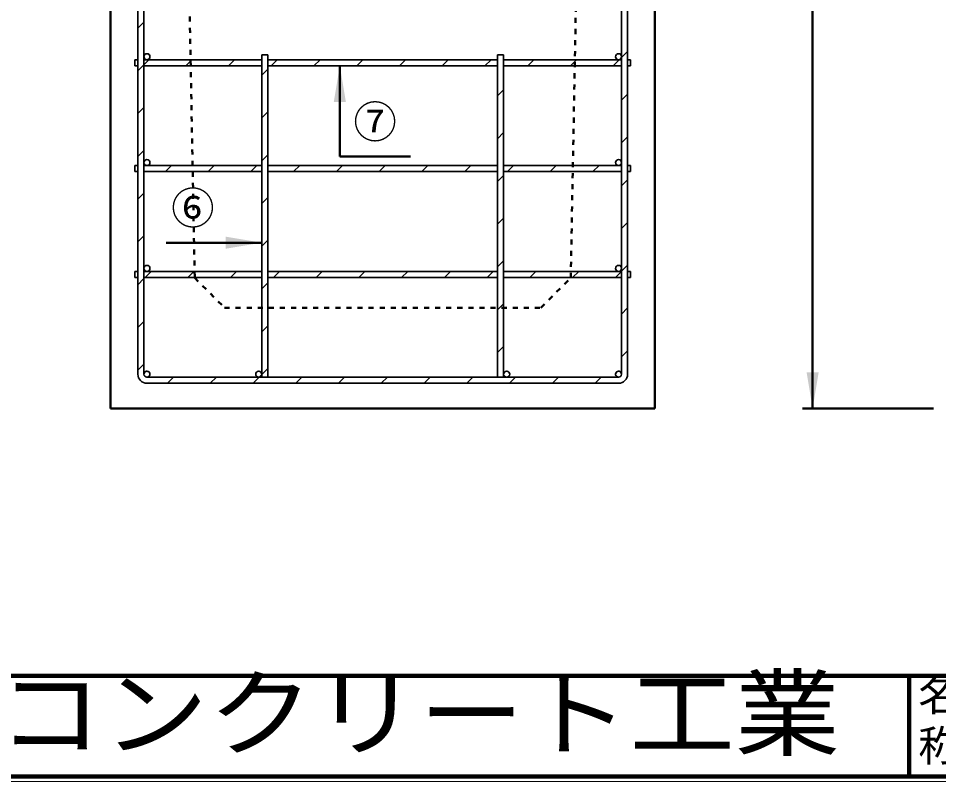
# Model space of a CAD drawing. Units: millimetres, scale not verified. Extents: x 100 to 4105, y 100 to 2870.
# Drawn here: x 1036 to 1949, y 100 to 857 of the extents above; entities that cross this region are included whole.
import ezdxf
from ezdxf.enums import TextEntityAlignment as Align

# ---------------------------------------------------------------- set-up
doc = ezdxf.new("R2010")
doc.units = ezdxf.units.MM
doc.header["$LTSCALE"] = 5
doc.linetypes.add('USER2', pattern=[2.2, 1, -1.2])
doc.layers.add('V-nasSTD', color=7, linetype='Continuous', lineweight=35)
doc.styles.add('ＭＳ ゴシック', font='')
doc.styles.get('ＭＳ ゴシック').set_extended_font_data('MS Gothic')

msp = doc.modelspace()

# ---------------------------------------------------------------- hatches: boundary and pattern name
at = {"layer": 'V-nasSTD'}
for points in [[(1360.962, 774.244), (1354.962, 810.244), (1348.962, 774.244)], [(1241.529, 628.736), (1277.529, 634.736), (1241.529, 640.736)], [(1818.106, 506.244), (1824.106, 470.244), (1830.106, 506.244)]]:
    msp.add_hatch(color=256, dxfattribs=at).paths.add_polyline_path(points)

# ---------------------------------------------------------------- linework, layer by layer
at = {"layer": 'V-nasSTD', "lineweight": 50}
for p, q in [((1824.106, 470.244), (1824.106, 1310.244)), ((1127.529, 470.244), (1127.529, 1298.244)), ((1667.529, 470.244), (1667.529, 1298.244)), ((1354.962, 720.244), (1354.962, 810.244)), ((1354.962, 720.244), (1424.962, 720.244)), ((1182.529, 634.736), (1277.529, 634.736)), ((1127.529, 470.244), (1667.529, 470.244)), ((1944.106, 470.244), (1814.106, 470.244))]:
    msp.add_line(p, q, dxfattribs=at)
at = {"layer": 'V-nasSTD'}
for p, q in [((1154.529, 504.244), (1154.529, 1288.244)), ((1154.529, 816.244), (1154.529, 1288.244)), ((1160.529, 504.244), (1160.529, 1288.244)), ((1634.529, 504.244), (1634.529, 1288.244)), ((1640.529, 504.244), (1640.529, 1288.244)), ((1640.529, 1288.244), (1640.529, 816.244)), ((1160.529, 924.244), (1160.529, 819.244)), ((1634.529, 819.244), (1634.529, 924.244)), ((1154.529, 847.61), (1160.529, 853.61)), ((1634.529, 818.493), (1640.529, 824.493)), ((1151.529, 816.244), (1151.529, 810.244)), ((1151.529, 816.244), (1154.529, 816.244)), ((1154.529, 816.244), (1151.529, 816.244)), ((1151.529, 816.244), (1151.529, 810.244)), ((1151.529, 810.244), (1151.529, 816.244)), ((1151.529, 816.244), (1154.529, 816.244)), ((1154.529, 805.184), (1165.59, 816.244)), ((1160.529, 816.244), (1160.529, 819.244)), ((1160.529, 819.244), (1160.529, 816.244)), ((1277.529, 816.244), (1160.529, 816.244)), ((1163.529, 816.244), (1160.529, 816.244)), ((1160.529, 816.244), (1163.529, 816.244)), ((1163.529, 816.244), (1277.529, 816.244)), ((1202.016, 810.244), (1208.016, 816.244)), ((1244.443, 810.244), (1250.443, 816.244)), ((1277.529, 501.244), (1277.529, 821.244)), ((1277.529, 821.244), (1283.529, 821.244)), ((1277.529, 816.244), (1277.529, 821.244)), ((1277.529, 821.244), (1283.529, 821.244)), ((1283.529, 501.244), (1283.529, 821.244)), ((1283.529, 821.244), (1283.529, 816.244)), ((1283.529, 816.244), (1511.529, 816.244)), ((1283.529, 816.244), (1511.529, 816.244)), ((1286.869, 810.244), (1292.869, 816.244)), ((1329.295, 810.244), (1335.295, 816.244)), ((1371.722, 810.244), (1377.722, 816.244)), ((1414.148, 810.244), (1420.148, 816.244)), ((1456.575, 810.244), (1462.575, 816.244)), ((1499.001, 810.244), (1505.001, 816.244)), ((1511.529, 501.244), (1511.529, 821.244)), ((1511.529, 821.244), (1517.529, 821.244)), ((1511.529, 816.244), (1511.529, 821.244)), ((1511.529, 821.244), (1517.529, 821.244)), ((1517.529, 501.244), (1517.529, 821.244)), ((1517.529, 821.244), (1517.529, 816.244)), ((1517.529, 816.244), (1634.529, 816.244)), ((1517.529, 816.244), (1631.529, 816.244)), ((1541.427, 810.244), (1547.427, 816.244)), ((1583.854, 810.244), (1589.854, 816.244)), ((1626.28, 810.244), (1632.28, 816.244)), ((1631.529, 816.244), (1634.529, 816.244)), ((1632.413, 816.378), (1634.396, 818.36)), ((1634.529, 816.244), (1634.529, 819.244)), ((1640.529, 816.244), (1643.529, 816.244)), ((1640.529, 816.244), (1640.529, 810.244)), ((1643.529, 816.244), (1643.529, 810.244)), ((1151.529, 810.244), (1154.529, 810.244)), ((1151.529, 810.244), (1154.529, 810.244)), ((1154.529, 810.244), (1151.529, 810.244)), ((1154.529, 711.244), (1154.529, 810.244)), ((1160.529, 810.244), (1277.529, 810.244)), ((1160.529, 810.244), (1277.529, 810.244)), ((1160.529, 714.244), (1160.529, 810.244)), ((1277.529, 810.244), (1277.529, 711.244)), ((1277.529, 800.905), (1283.529, 806.905)), ((1283.529, 810.244), (1511.529, 810.244)), ((1283.529, 810.244), (1511.529, 810.244)), ((1283.529, 711.244), (1283.529, 810.244)), ((1511.529, 810.244), (1511.529, 711.244)), ((1517.529, 810.244), (1634.529, 810.244)), ((1517.529, 711.244), (1517.529, 810.244)), ((1517.529, 810.244), (1634.529, 810.244)), ((1634.529, 810.244), (1634.529, 714.244)), ((1640.529, 810.244), (1643.529, 810.244)), ((1640.529, 810.244), (1640.529, 711.244)), ((1511.529, 780.346), (1517.529, 786.346)), ((1634.529, 776.067), (1640.529, 782.067)), ((1154.529, 762.757), (1160.529, 768.757)), ((1277.529, 758.478), (1283.529, 764.478)), ((1511.529, 737.92), (1517.529, 743.92)), ((1634.529, 733.641), (1640.529, 739.641)), ((1154.529, 720.331), (1160.529, 726.331)), ((1277.529, 716.052), (1283.529, 722.052)), ((1160.529, 711.244), (1160.529, 714.244)), ((1634.529, 714.244), (1634.529, 711.244)), ((1151.529, 711.244), (1151.529, 705.244)), ((1151.529, 711.244), (1154.529, 711.244)), ((1151.529, 705.244), (1151.529, 711.244)), ((1151.529, 711.244), (1154.529, 711.244)), ((1151.529, 705.244), (1154.529, 705.244)), ((1154.529, 705.244), (1151.529, 705.244)), ((1154.529, 606.244), (1154.529, 705.244)), ((1277.529, 711.244), (1160.529, 711.244)), ((1163.529, 711.244), (1160.529, 711.244)), ((1160.529, 705.244), (1277.529, 705.244)), ((1160.529, 705.244), (1277.529, 705.244)), ((1160.529, 609.244), (1160.529, 705.244)), ((1277.529, 711.244), (1163.529, 711.244)), ((1181.869, 705.244), (1187.869, 711.244)), ((1224.295, 705.244), (1230.295, 711.244)), ((1266.722, 705.244), (1272.722, 711.244)), ((1277.529, 705.244), (1277.529, 606.244)), ((1283.529, 711.244), (1511.529, 711.244)), ((1511.529, 711.244), (1283.529, 711.244)), ((1283.529, 705.244), (1511.529, 705.244)), ((1283.529, 705.244), (1511.529, 705.244)), ((1283.529, 606.244), (1283.529, 705.244)), ((1309.148, 705.244), (1315.148, 711.244)), ((1351.575, 705.244), (1357.575, 711.244)), ((1394.001, 705.244), (1400.001, 711.244)), ((1436.427, 705.244), (1442.427, 711.244)), ((1478.854, 705.244), (1484.854, 711.244)), ((1511.529, 705.244), (1511.529, 606.244)), ((1517.529, 711.244), (1634.529, 711.244)), ((1631.529, 711.244), (1517.529, 711.244)), ((1517.529, 705.244), (1634.529, 705.244)), ((1634.529, 705.244), (1517.529, 705.244)), ((1517.529, 705.244), (1517.529, 606.244)), ((1521.28, 705.244), (1527.28, 711.244)), ((1563.707, 705.244), (1569.707, 711.244)), ((1606.133, 705.244), (1612.133, 711.244)), ((1634.529, 711.244), (1631.529, 711.244)), ((1634.529, 609.244), (1634.529, 705.244)), ((1640.529, 711.244), (1643.529, 711.244)), ((1640.529, 711.244), (1640.529, 705.244)), ((1640.529, 705.244), (1643.529, 705.244)), ((1640.529, 705.244), (1640.529, 606.244)), ((1643.529, 711.244), (1643.529, 705.244)), ((1511.529, 695.493), (1517.529, 701.493)), ((1634.529, 691.214), (1640.529, 697.214)), ((1154.529, 677.905), (1160.529, 683.905)), ((1277.529, 673.625), (1283.529, 679.625)), ((1511.529, 653.067), (1517.529, 659.067)), ((1634.529, 648.788), (1640.529, 654.788)), ((1154.529, 635.478), (1160.529, 641.478)), ((1277.529, 631.199), (1283.529, 637.199)), ((1511.529, 610.641), (1517.529, 616.641)), ((1634.529, 606.361), (1640.529, 612.361)), ((1151.529, 606.244), (1151.529, 600.244)), ((1151.529, 606.244), (1154.529, 606.244)), ((1151.529, 600.244), (1151.529, 606.244)), ((1151.529, 606.244), (1154.529, 606.244)), ((1160.529, 609.244), (1160.529, 606.244)), ((1160.529, 606.244), (1160.529, 609.244)), ((1277.529, 606.244), (1160.529, 606.244)), ((1163.529, 606.244), (1160.529, 606.244)), ((1161.722, 600.244), (1167.722, 606.244)), ((1277.529, 606.244), (1163.529, 606.244)), ((1204.148, 600.244), (1210.148, 606.244)), ((1246.575, 600.244), (1252.575, 606.244)), ((1283.529, 606.244), (1511.529, 606.244)), ((1511.529, 606.244), (1283.529, 606.244)), ((1289.001, 600.244), (1295.001, 606.244)), ((1331.427, 600.244), (1337.427, 606.244)), ((1373.854, 600.244), (1379.854, 606.244)), ((1416.28, 600.244), (1422.28, 606.244)), ((1458.707, 600.244), (1464.707, 606.244)), ((1501.133, 600.244), (1507.133, 606.244)), ((1517.529, 606.244), (1634.529, 606.244)), ((1517.529, 606.244), (1631.529, 606.244)), ((1543.559, 600.244), (1549.559, 606.244)), ((1585.986, 600.244), (1591.986, 606.244)), ((1628.412, 600.244), (1634.412, 606.244)), ((1631.529, 606.244), (1634.529, 606.244)), ((1634.529, 606.244), (1634.529, 609.244)), ((1640.529, 606.244), (1643.529, 606.244)), ((1640.529, 606.244), (1640.529, 600.244)), ((1643.529, 606.244), (1643.529, 600.244)), ((1151.529, 600.244), (1154.529, 600.244)), ((1154.529, 600.244), (1151.529, 600.244)), ((1154.529, 504.244), (1154.529, 600.244)), ((1154.529, 593.052), (1160.529, 599.052)), ((1160.529, 600.244), (1277.529, 600.244)), ((1160.529, 600.244), (1277.529, 600.244)), ((1160.529, 504.244), (1160.529, 600.244)), ((1277.529, 600.244), (1277.529, 504.244)), ((1277.529, 588.773), (1283.529, 594.773)), ((1283.529, 600.244), (1511.529, 600.244)), ((1283.529, 600.244), (1511.529, 600.244)), ((1283.529, 501.244), (1283.529, 600.244)), ((1511.529, 600.244), (1511.529, 501.244)), ((1517.529, 600.244), (1634.529, 600.244)), ((1517.529, 504.244), (1517.529, 600.244)), ((1517.529, 600.244), (1634.529, 600.244)), ((1634.529, 600.244), (1634.529, 504.244)), ((1640.529, 600.244), (1643.529, 600.244)), ((1640.529, 600.244), (1640.529, 504.244)), ((1511.529, 568.214), (1517.529, 574.214)), ((1634.529, 563.935), (1640.529, 569.935)), ((1154.529, 550.625), (1160.529, 556.625)), ((1277.529, 546.346), (1283.529, 552.346)), ((1511.529, 525.788), (1517.529, 531.788)), ((1634.529, 521.508), (1640.529, 527.508)), ((1154.529, 508.199), (1160.529, 514.199)), ((1274.874, 501.264), (1277.509, 503.9)), ((1277.529, 503.92), (1283.529, 509.92)), ((1277.529, 504.244), (1277.529, 501.244)), ((1517.529, 501.244), (1517.529, 504.244)), ((1163.529, 501.244), (1631.529, 501.244)), ((1274.529, 501.244), (1163.529, 501.244)), ((1163.529, 495.244), (1631.529, 495.244)), ((1631.529, 495.244), (1163.529, 495.244)), ((1184.001, 495.244), (1190.001, 501.244)), ((1226.427, 495.244), (1232.427, 501.244)), ((1268.854, 495.244), (1274.854, 501.244)), ((1277.529, 501.244), (1274.529, 501.244)), ((1511.529, 501.244), (1283.529, 501.244)), ((1311.28, 495.244), (1317.28, 501.244)), ((1353.707, 495.244), (1359.707, 501.244)), ((1396.133, 495.244), (1402.133, 501.244)), ((1438.559, 495.244), (1444.559, 501.244)), ((1480.986, 495.244), (1486.986, 501.244)), ((1520.529, 501.244), (1517.529, 501.244)), ((1631.529, 501.244), (1520.529, 501.244)), ((1523.412, 495.244), (1529.412, 501.244)), ((1565.839, 495.244), (1571.839, 501.244)), ((1608.265, 495.244), (1614.265, 501.244))]:
    msp.add_line(p, q, dxfattribs=at)
at = {"layer": 'V-nasSTD', "linetype": 'USER2', "lineweight": 50}
for p, q in [((1202.944, 1024.02), (1210.97, 599.804)), ((1584.088, 599.804), (1592.114, 1024.02)), ((1210.97, 599.804), (1240.529, 570.244)), ((1554.529, 570.244), (1584.088, 599.804)), ((1240.529, 570.244), (1554.529, 570.244))]:
    msp.add_line(p, q, dxfattribs=at)
at = {"layer": 'V-nasSTD', "lineweight": 100}
for p, q in [((105, 205), (4100, 205)), ((1920, 205), (1920, 105)), ((105, 105), (4100, 105))]:
    msp.add_line(p, q, dxfattribs=at)
at = {"layer": 'V-nasSTD', "lineweight": 13}
msp.add_lwpolyline([(100, 100), (100, 2870), (4105, 2870), (4105, 100)], close=True, dxfattribs=at)
at = {"layer": 'V-nasSTD'}
for centre in [(1163.529, 819.244), (1631.529, 819.244), (1163.529, 714.244), (1631.529, 714.244), (1163.529, 609.244), (1631.529, 609.244), (1163.529, 504.244), (1274.529, 504.244), (1520.529, 504.244), (1631.529, 504.244)]:
    msp.add_circle(centre, 3, dxfattribs=at)
for centre, radius, start, end in [((1163.529, 819.244), 3, 33.53099, 180), ((1163.529, 819.244), 3, 33.53099, 180), ((1631.529, 819.244), 3, 0, 270), ((1163.529, 819.244), 3, 180, 270), ((1163.529, 819.244), 3, 180, 270), ((1163.529, 819.244), 3, 270, 33.53099), ((1163.529, 819.244), 3, 270, 33.53099), ((1631.529, 819.244), 3, 270, 0), ((1163.529, 714.244), 3, 270, 180), ((1163.529, 714.244), 3, 180, 270), ((1631.529, 714.244), 3, 0, 270), ((1631.529, 714.244), 3, 270, 0), ((1163.529, 609.244), 3, 270, 180), ((1631.529, 609.244), 3, 0, 270), ((1163.529, 609.244), 3, 180, 270), ((1631.529, 609.244), 3, 270, 0), ((1163.529, 504.244), 9, 180, 270), ((1163.529, 504.244), 9, 180, 270), ((1163.529, 504.244), 3, 33.53099, 179.99996), ((1163.529, 504.244), 3, 180, 270), ((1163.529, 504.244), 3, 179.99996, 180), ((1163.529, 504.244), 3, 179.99996, 270), ((1163.529, 504.244), 3, 180, 270), ((1163.529, 504.244), 3, 270, 33.53099), ((1163.529, 504.244), 3, 270, 33.53099), ((1274.529, 504.244), 3, 0, 270), ((1274.529, 504.244), 3, 270, 0), ((1520.529, 504.244), 3, 270, 180), ((1520.529, 504.244), 3, 180, 270), ((1631.529, 504.244), 3, 146.37638, 270), ((1631.529, 504.244), 3, 146.37638, 270), ((1631.529, 504.244), 3, 0, 146.37638), ((1631.529, 504.244), 3, 270, 0), ((1631.529, 504.244), 9, 270, 0), ((1631.529, 504.244), 3, 270, 0), ((1631.529, 504.244), 3, 270, 0), ((1631.529, 504.244), 9, 270, 0), ((1631.529, 504.244), 3, 270, 0)]:
    msp.add_arc(centre, radius, start, end, dxfattribs=at)

# ---------------------------------------------------------------- texts
at = {"layer": 'V-nasSTD', "style": 'ＭＳ ゴシック'}
for s, height, p in [('⑦', 31.67, (1368.362, 770.444)), ('⑥', 31.67, (1187.529, 684.936)), ('名', 30.79, (1928.982, 200.999)), ('称', 30.79, (1928.976, 151.01))]:
    msp.add_text(s, height=height, dxfattribs=at).set_placement(p, align=Align.TOP_LEFT)
at = {"layer": 'V-nasSTD', "style": 'ＭＳ ゴシック', "width": 1.1}
msp.add_text('株式会社船生コンクリート工業', height=69.65, dxfattribs=at).set_placement((388.279, 202.55), align=Align.TOP_LEFT)

doc.saveas('drawing.dxf')
